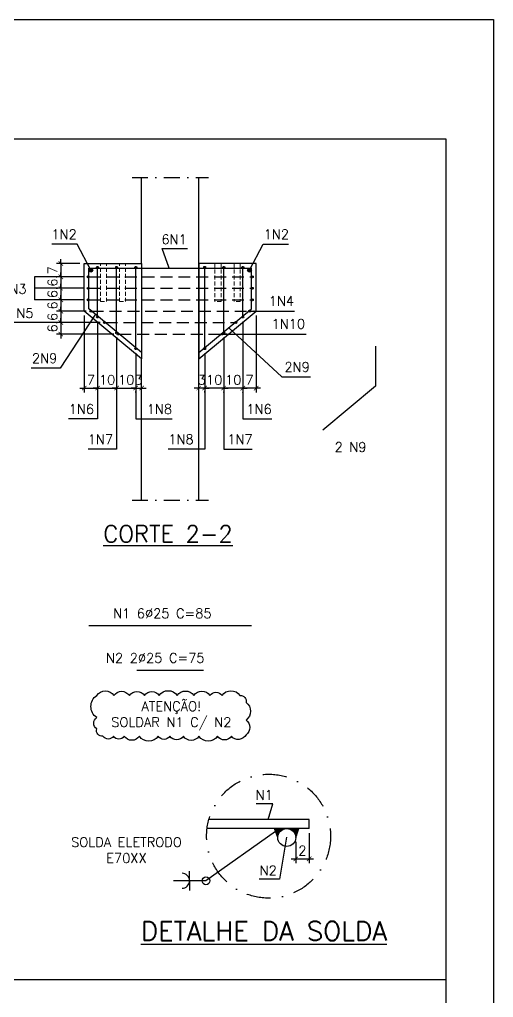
# Model space of a CAD drawing. Header units: centimetres. Extents: x 1658 to 14396, y 8294 to 11444.
# Drawn here: x 11023 to 11768, y 9905 to 11444 of the extents above; entities that cross this region are included whole.
import ezdxf

# ---------------------------------------------------------------- set-up
doc = ezdxf.new("R2010")
doc.units = ezdxf.units.CM
doc.header["$LTSCALE"] = 50
doc.header["$MEASUREMENT"] = 0
doc.header["$PDMODE"] = 67
for name, pattern in [('DASHDOT', [1, 0.5, -0.25, 0, -0.25]), ('DASHDOT2', [0.5, 0.25, -0.125, 0, -0.125]), ('DASHED', [0.75, 0.5, -0.25]), ('HIDDEN', [0.375, 0.25, -0.125])]:
    doc.linetypes.add(name, pattern=pattern)
doc.layers.add('10 TRACEJADO', color=1, linetype='DASHED', lineweight=13)
for name, color, linetype in [('FORMATO-PRECON', 2, 'Continuous'), ('HACHURAS-PRECON', 1, 'Continuous'), ('LINHA CENTRO-PRECON', 1, 'DASHDOT'), ('LINHA-01-PRECON', 1, 'Continuous'), ('LINHA-02-PRECON', 2, 'Continuous'), ('LINHA-03-PRECON', 3, 'Continuous'), ('LINHA-04-PRECON', 4, 'Continuous'), ('TEXTO-20-PRECON', 2, 'Continuous'), ('X1', 2, 'Continuous')]:
    doc.layers.add(name, color=color, linetype=linetype)
doc.styles.add('PRECON-ROMANS', font='romans.shx')
doc.styles.get("Standard").update_dxf_attribs({"font": 'romans.shx'})
doc.dimstyles.new('ESC50-50', dxfattribs={"dimscale": 50, "dimtxt": 0.2, "dimasz": 0.15, "dimexe": 0.15, "dimexo": 0.15, "dimgap": 0.08, "dimtad": 1, "dimdec": 1, "dimzin": 12, "dimdsep": 46, "dimtxsty": 'Standard', "dimblk": 'ARCHTICK', "dimcen": 0.09, "dimdle": 0.15, "dimclrd": 256, "dimclre": 256, "dimclrt": 2, "dimazin": 3, "dimtfac": 1, "dimtdec": 1, "dimtmove": 1, "dimatfit": 2, "dimfxl": 0.15, "dimtolj": 1, "dimtzin": 0, "dimarcsym": 0})
doc.dimstyles.new('ESC75-25', dxfattribs={"dimscale": 0, "dimtxt": 15, "dimasz": 7, "dimexe": 7, "dimexo": 7, "dimgap": 5.5, "dimtad": 1, "dimdec": 1, "dimlfac": 0.333333, "dimdsep": 46, "dimtxsty": 'Standard', "dimblk": 'ARCHTICK', "dimcen": 0.1, "dimdle": 7, "dimclrd": 256, "dimclre": 256, "dimclrt": 2, "dimadec": 0, "dimazin": 0, "dimtfac": 1, "dimtdec": 1, "dimtix": 1, "dimtmove": 2, "dimatfit": 3, "dimfxl": 1, "dimarcsym": 0})
doc.dimstyles.new('ESC75-75', dxfattribs={"dimscale": 0, "dimtxt": 15, "dimasz": 7, "dimexe": 7, "dimexo": 7, "dimgap": 5.5, "dimtad": 1, "dimdec": 1, "dimdsep": 46, "dimtxsty": 'Standard', "dimblk": 'ARCHTICK', "dimcen": 0.1, "dimdle": 7, "dimclrd": 256, "dimclre": 256, "dimclrt": 2, "dimadec": 0, "dimazin": 0, "dimtfac": 1, "dimtdec": 1, "dimtix": 1, "dimtmove": 2, "dimatfit": 3, "dimfxl": 1, "dimarcsym": 0})

# ---------------------------------------------------------------- blocks, each defined once
blk = doc.blocks.new('A$C2E607E54')
at = {"layer": 'FORMATO-PRECON'}
blk.add_lwpolyline([(0, 4200), (2970, 4200), (2970, 0), (0, 0)], close=True, dxfattribs=at)
at = {"layer": 'FORMATO-PRECON', "color": 6}
blk.add_lwpolyline([(100, 3950), (2870, 3950), (2870, 100), (100, 100)], close=True, dxfattribs=at)
blk = doc.blocks.new('_ArchTick')
at = {"color": 0, "linetype": 'ByBlock', "const_width": 0.15}
blk.add_lwpolyline([(-0.5, -0.5), (0.5, 0.5)], dxfattribs=at)
blk = doc.blocks.new('*D96')
at = {"layer": 'Defpoints', "color": 0, "transparency": 16777216}
for p in [(11478.4, 10170.5), (11457.3, 10156.4), (11478.4, 10122.8)]:
    blk.add_point(p, dxfattribs=at)
at = {"layer": 'LINHA-01-PRECON', "lineweight": -2, "transparency": 16777216}
for p, q in [((11478.4, 10163.5), (11478.4, 10115.8)), ((11457.3, 10149.4), (11457.3, 10115.8)), ((11450.3, 10122.8), (11485.4, 10122.8))]:
    blk.add_line(p, q, dxfattribs=at)
at = {"layer": 'LINHA-01-PRECON', "lineweight": -2, "transparency": 16777216, "xscale": 7, "yscale": 7, "zscale": 7, "rotation": 180}
blk.add_blockref('_ArchTick', (11457.3, 10122.8), dxfattribs=at)
at = {"layer": 'LINHA-01-PRECON', "lineweight": -2, "transparency": 16777216, "xscale": 7, "yscale": 7, "zscale": 7}
blk.add_blockref('_ArchTick', (11478.4, 10122.8), dxfattribs=at)
at = {"layer": 'LINHA-01-PRECON', "color": 2, "transparency": 16777216, "insert": (11467.9, 10135.8), "char_height": 15, "attachment_point": 5}
blk.add_mtext('2', dxfattribs=at)
blk = doc.blocks.new('*D132')
at = {"layer": 'Defpoints', "color": 0, "transparency": 16777216}
for p in [(11124.6, 11059.9), (11087.8, 11038.9), (11130.6, 11038.9)]:
    blk.add_point(p, dxfattribs=at)
at = {"layer": 'LINHA-01-PRECON', "lineweight": -2, "transparency": 16777216}
for p, q in [((11117.6, 11059.9), (11080.8, 11059.9)), ((11087.8, 11059.9), (11087.8, 11066.9)), ((11087.8, 11059.9), (11087.8, 11038.9)), ((11123.6, 11038.9), (11080.8, 11038.9)), ((11087.8, 11038.9), (11087.8, 11031.9))]:
    blk.add_line(p, q, dxfattribs=at)
at = {"layer": 'LINHA-01-PRECON', "lineweight": -2, "transparency": 16777216, "xscale": 7, "yscale": 7, "zscale": 7}
for p, rotation in [((11087.8, 11059.9), 270), ((11087.8, 11038.9), 90)]:
    blk.add_blockref('_ArchTick', p, dxfattribs=dict(at, rotation=rotation))
at = {"layer": 'LINHA-01-PRECON', "color": 2, "transparency": 16777216, "insert": (11074.8, 11049.4), "char_height": 15, "attachment_point": 5, "rotation": 90}
blk.add_mtext('7', dxfattribs=at)
blk = doc.blocks.new('*D133')
at = {"layer": 'Defpoints', "color": 0, "transparency": 16777216}
for p in [(11130.6, 11038.9), (11087.8, 11020.9), (11130.6, 11020.9)]:
    blk.add_point(p, dxfattribs=at)
at = {"layer": 'LINHA-01-PRECON', "lineweight": -2, "transparency": 16777216}
for p, q in [((11123.6, 11038.9), (11080.8, 11038.9)), ((11087.8, 11038.9), (11087.8, 11045.9)), ((11087.8, 11038.9), (11087.8, 11020.9)), ((11123.6, 11020.9), (11080.8, 11020.9)), ((11087.8, 11020.9), (11087.8, 11013.9))]:
    blk.add_line(p, q, dxfattribs=at)
at = {"layer": 'LINHA-01-PRECON', "lineweight": -2, "transparency": 16777216, "xscale": 7, "yscale": 7, "zscale": 7}
for p, rotation in [((11087.8, 11038.9), 270), ((11087.8, 11020.9), 90)]:
    blk.add_blockref('_ArchTick', p, dxfattribs=dict(at, rotation=rotation))
at = {"layer": 'LINHA-01-PRECON', "color": 2, "transparency": 16777216, "insert": (11074.8, 11029.9), "char_height": 15, "attachment_point": 5, "rotation": 90}
blk.add_mtext('6', dxfattribs=at)
blk = doc.blocks.new('*D134')
at = {"layer": 'Defpoints', "color": 0, "transparency": 16777216}
for p in [(11130.6, 11020.9), (11087.8, 11002.9), (11130.6, 11002.9)]:
    blk.add_point(p, dxfattribs=at)
at = {"layer": 'LINHA-01-PRECON', "lineweight": -2, "transparency": 16777216}
for p, q in [((11087.8, 11020.9), (11087.8, 11027.9)), ((11123.6, 11020.9), (11080.8, 11020.9)), ((11087.8, 11020.9), (11087.8, 11002.9)), ((11123.6, 11002.9), (11080.8, 11002.9)), ((11087.8, 11002.9), (11087.8, 10995.9))]:
    blk.add_line(p, q, dxfattribs=at)
at = {"layer": 'LINHA-01-PRECON', "lineweight": -2, "transparency": 16777216, "xscale": 7, "yscale": 7, "zscale": 7}
for p, rotation in [((11087.8, 11020.9), 270), ((11087.8, 11002.9), 90)]:
    blk.add_blockref('_ArchTick', p, dxfattribs=dict(at, rotation=rotation))
at = {"layer": 'LINHA-01-PRECON', "color": 2, "transparency": 16777216, "insert": (11074.8, 11011.9), "char_height": 15, "attachment_point": 5, "rotation": 90}
blk.add_mtext('6', dxfattribs=at)
blk = doc.blocks.new('*D135')
at = {"layer": 'Defpoints', "color": 0, "transparency": 16777216}
for p in [(11130.6, 11002.9), (11087.8, 10984.9), (11134.9, 10984.9)]:
    blk.add_point(p, dxfattribs=at)
at = {"layer": 'LINHA-01-PRECON', "lineweight": -2, "transparency": 16777216}
for p, q in [((11087.8, 11002.9), (11087.8, 11009.9)), ((11123.6, 11002.9), (11080.8, 11002.9)), ((11087.8, 11002.9), (11087.8, 10984.9)), ((11127.9, 10984.9), (11080.8, 10984.9)), ((11087.8, 10984.9), (11087.8, 10977.9))]:
    blk.add_line(p, q, dxfattribs=at)
at = {"layer": 'LINHA-01-PRECON', "lineweight": -2, "transparency": 16777216, "xscale": 7, "yscale": 7, "zscale": 7}
for p, rotation in [((11087.8, 11002.9), 270), ((11087.8, 10984.9), 90)]:
    blk.add_blockref('_ArchTick', p, dxfattribs=dict(at, rotation=rotation))
at = {"layer": 'LINHA-01-PRECON', "color": 2, "transparency": 16777216, "insert": (11074.8, 10993.9), "char_height": 15, "attachment_point": 5, "rotation": 90}
blk.add_mtext('6', dxfattribs=at)
blk = doc.blocks.new('*D136')
at = {"layer": 'Defpoints', "color": 0, "transparency": 16777216}
for p in [(11134.9, 10984.9), (11087.8, 10966.9), (11156.5, 10966.9)]:
    blk.add_point(p, dxfattribs=at)
at = {"layer": 'LINHA-01-PRECON', "lineweight": -2, "transparency": 16777216}
for p, q in [((11087.8, 10984.9), (11087.8, 10991.9)), ((11127.9, 10984.9), (11080.8, 10984.9)), ((11087.8, 10984.9), (11087.8, 10966.9)), ((11149.5, 10966.9), (11080.8, 10966.9)), ((11087.8, 10966.9), (11087.8, 10959.9))]:
    blk.add_line(p, q, dxfattribs=at)
at = {"layer": 'LINHA-01-PRECON', "lineweight": -2, "transparency": 16777216, "xscale": 7, "yscale": 7, "zscale": 7}
for p, rotation in [((11087.8, 10984.9), 270), ((11087.8, 10966.9), 90)]:
    blk.add_blockref('_ArchTick', p, dxfattribs=dict(at, rotation=rotation))
at = {"layer": 'LINHA-01-PRECON', "color": 2, "transparency": 16777216, "insert": (11074.8, 10975.9), "char_height": 15, "attachment_point": 5, "rotation": 90}
blk.add_mtext('6', dxfattribs=at)
blk = doc.blocks.new('*D137')
at = {"layer": 'Defpoints', "color": 0, "transparency": 16777216}
for p in [(11124.6, 10984.9), (11145.6, 10975.7), (11145.6, 10863.9)]:
    blk.add_point(p, dxfattribs=at)
at = {"layer": 'LINHA-01-PRECON', "lineweight": -2, "transparency": 16777216}
for p, q in [((11124.6, 10977.9), (11124.6, 10856.9)), ((11145.6, 10968.7), (11145.6, 10856.9)), ((11117.6, 10863.9), (11152.6, 10863.9))]:
    blk.add_line(p, q, dxfattribs=at)
at = {"layer": 'LINHA-01-PRECON', "lineweight": -2, "transparency": 16777216, "xscale": 7, "yscale": 7, "zscale": 7, "rotation": 180}
blk.add_blockref('_ArchTick', (11124.6, 10863.9), dxfattribs=at)
at = {"layer": 'LINHA-01-PRECON', "lineweight": -2, "transparency": 16777216, "xscale": 7, "yscale": 7, "zscale": 7}
blk.add_blockref('_ArchTick', (11145.6, 10863.9), dxfattribs=at)
at = {"layer": 'LINHA-01-PRECON', "color": 2, "transparency": 16777216, "insert": (11135.1, 10876.9), "char_height": 15, "attachment_point": 5}
blk.add_mtext('7', dxfattribs=at)
blk = doc.blocks.new('*D138')
at = {"layer": 'Defpoints', "color": 0, "transparency": 16777216}
for p in [(11145.6, 10975.7), (11175.6, 10950.8), (11175.6, 10863.9)]:
    blk.add_point(p, dxfattribs=at)
at = {"layer": 'LINHA-01-PRECON', "lineweight": -2, "transparency": 16777216}
for p, q in [((11145.6, 10968.7), (11145.6, 10856.9)), ((11175.6, 10943.8), (11175.6, 10856.9)), ((11145.6, 10863.9), (11138.6, 10863.9)), ((11145.6, 10863.9), (11175.6, 10863.9)), ((11175.6, 10863.9), (11182.6, 10863.9))]:
    blk.add_line(p, q, dxfattribs=at)
at = {"layer": 'LINHA-01-PRECON', "lineweight": -2, "transparency": 16777216, "xscale": 7, "yscale": 7, "zscale": 7}
blk.add_blockref('_ArchTick', (11145.6, 10863.9), dxfattribs=at)
at = {"layer": 'LINHA-01-PRECON', "lineweight": -2, "transparency": 16777216, "xscale": 7, "yscale": 7, "zscale": 7, "rotation": 180}
blk.add_blockref('_ArchTick', (11175.6, 10863.9), dxfattribs=at)
at = {"layer": 'LINHA-01-PRECON', "color": 2, "transparency": 16777216, "insert": (11160.6, 10876.9), "char_height": 15, "attachment_point": 5}
blk.add_mtext('10', dxfattribs=at)
blk = doc.blocks.new('*D139')
at = {"layer": 'Defpoints', "color": 0, "transparency": 16777216}
for p in [(11175.6, 10950.8), (11205.6, 10925.9), (11205.6, 10863.9)]:
    blk.add_point(p, dxfattribs=at)
at = {"layer": 'LINHA-01-PRECON', "lineweight": -2, "transparency": 16777216}
for p, q in [((11175.6, 10943.8), (11175.6, 10856.9)), ((11205.6, 10918.9), (11205.6, 10856.9)), ((11175.6, 10863.9), (11168.6, 10863.9)), ((11175.6, 10863.9), (11205.6, 10863.9)), ((11205.6, 10863.9), (11212.6, 10863.9))]:
    blk.add_line(p, q, dxfattribs=at)
at = {"layer": 'LINHA-01-PRECON', "lineweight": -2, "transparency": 16777216, "xscale": 7, "yscale": 7, "zscale": 7}
blk.add_blockref('_ArchTick', (11175.6, 10863.9), dxfattribs=at)
at = {"layer": 'LINHA-01-PRECON', "lineweight": -2, "transparency": 16777216, "xscale": 7, "yscale": 7, "zscale": 7, "rotation": 180}
blk.add_blockref('_ArchTick', (11205.6, 10863.9), dxfattribs=at)
at = {"layer": 'LINHA-01-PRECON', "color": 2, "transparency": 16777216, "insert": (11190.6, 10876.9), "char_height": 15, "attachment_point": 5}
blk.add_mtext('10', dxfattribs=at)
blk = doc.blocks.new('*D140')
at = {"layer": 'Defpoints', "color": 0, "transparency": 16777216}
for p in [(11205.6, 10925.9), (11214.9, 10863.9), (11214.9, 10863.9)]:
    blk.add_point(p, dxfattribs=at)
at = {"layer": 'LINHA-01-PRECON', "lineweight": -2, "transparency": 16777216}
for p, q in [((11205.6, 10918.9), (11205.6, 10856.9)), ((11205.6, 10863.9), (11198.6, 10863.9)), ((11205.6, 10863.9), (11214.9, 10863.9)), ((11214.9, 10863.9), (11221.9, 10863.9))]:
    blk.add_line(p, q, dxfattribs=at)
at = {"layer": 'LINHA-01-PRECON', "lineweight": -2, "transparency": 16777216, "xscale": 7, "yscale": 7, "zscale": 7}
blk.add_blockref('_ArchTick', (11205.6, 10863.9), dxfattribs=at)
at = {"layer": 'LINHA-01-PRECON', "lineweight": -2, "transparency": 16777216, "xscale": 7, "yscale": 7, "zscale": 7, "rotation": 180}
blk.add_blockref('_ArchTick', (11214.9, 10863.9), dxfattribs=at)
at = {"layer": 'LINHA-01-PRECON', "color": 2, "transparency": 16777216, "insert": (11210.3, 10876.9), "char_height": 15, "attachment_point": 5}
blk.add_mtext('3', dxfattribs=at)
blk = doc.blocks.new('*D141')
at = {"layer": 'Defpoints', "color": 0, "transparency": 16777216}
for p in [(11374.1, 10975.7), (11395.1, 10984.9), (11374.1, 10863.9)]:
    blk.add_point(p, dxfattribs=at)
at = {"layer": 'LINHA-01-PRECON', "lineweight": -2, "transparency": 16777216}
for p, q in [((11395.1, 10977.9), (11395.1, 10856.9)), ((11374.1, 10968.7), (11374.1, 10856.9)), ((11402.1, 10863.9), (11367.1, 10863.9))]:
    blk.add_line(p, q, dxfattribs=at)
at = {"layer": 'LINHA-01-PRECON', "lineweight": -2, "transparency": 16777216, "xscale": 7, "yscale": 7, "zscale": 7, "rotation": 180}
blk.add_blockref('_ArchTick', (11374.1, 10863.9), dxfattribs=at)
at = {"layer": 'LINHA-01-PRECON', "lineweight": -2, "transparency": 16777216, "xscale": 7, "yscale": 7, "zscale": 7}
blk.add_blockref('_ArchTick', (11395.1, 10863.9), dxfattribs=at)
at = {"layer": 'LINHA-01-PRECON', "color": 2, "transparency": 16777216, "insert": (11384.6, 10876.9), "char_height": 15, "attachment_point": 5}
blk.add_mtext('7', dxfattribs=at)
blk = doc.blocks.new('*D142')
at = {"layer": 'Defpoints', "color": 0, "transparency": 16777216}
for p in [(11374.1, 10975.7), (11344.1, 10950.8), (11344.1, 10863.9)]:
    blk.add_point(p, dxfattribs=at)
at = {"layer": 'LINHA-01-PRECON', "lineweight": -2, "transparency": 16777216}
for p, q in [((11374.1, 10968.7), (11374.1, 10856.9)), ((11344.1, 10943.8), (11344.1, 10856.9)), ((11344.1, 10863.9), (11337.1, 10863.9)), ((11374.1, 10863.9), (11344.1, 10863.9)), ((11374.1, 10863.9), (11381.1, 10863.9))]:
    blk.add_line(p, q, dxfattribs=at)
at = {"layer": 'LINHA-01-PRECON', "lineweight": -2, "transparency": 16777216, "xscale": 7, "yscale": 7, "zscale": 7}
blk.add_blockref('_ArchTick', (11344.1, 10863.9), dxfattribs=at)
at = {"layer": 'LINHA-01-PRECON', "lineweight": -2, "transparency": 16777216, "xscale": 7, "yscale": 7, "zscale": 7, "rotation": 180}
blk.add_blockref('_ArchTick', (11374.1, 10863.9), dxfattribs=at)
at = {"layer": 'LINHA-01-PRECON', "color": 2, "transparency": 16777216, "insert": (11359.1, 10876.9), "char_height": 15, "attachment_point": 5}
blk.add_mtext('10', dxfattribs=at)
blk = doc.blocks.new('*D143')
at = {"layer": 'Defpoints', "color": 0, "transparency": 16777216}
for p in [(11344.1, 10950.8), (11314.1, 10925.9), (11314.1, 10863.9)]:
    blk.add_point(p, dxfattribs=at)
at = {"layer": 'LINHA-01-PRECON', "lineweight": -2, "transparency": 16777216}
for p, q in [((11344.1, 10943.8), (11344.1, 10856.9)), ((11314.1, 10918.9), (11314.1, 10856.9)), ((11314.1, 10863.9), (11307.1, 10863.9)), ((11344.1, 10863.9), (11314.1, 10863.9)), ((11344.1, 10863.9), (11351.1, 10863.9))]:
    blk.add_line(p, q, dxfattribs=at)
at = {"layer": 'LINHA-01-PRECON', "lineweight": -2, "transparency": 16777216, "xscale": 7, "yscale": 7, "zscale": 7}
blk.add_blockref('_ArchTick', (11314.1, 10863.9), dxfattribs=at)
at = {"layer": 'LINHA-01-PRECON', "lineweight": -2, "transparency": 16777216, "xscale": 7, "yscale": 7, "zscale": 7, "rotation": 180}
blk.add_blockref('_ArchTick', (11344.1, 10863.9), dxfattribs=at)
at = {"layer": 'LINHA-01-PRECON', "color": 2, "transparency": 16777216, "insert": (11329.1, 10876.9), "char_height": 15, "attachment_point": 5}
blk.add_mtext('10', dxfattribs=at)
blk = doc.blocks.new('*D144')
at = {"layer": 'Defpoints', "color": 0, "transparency": 16777216}
for p in [(11314.1, 10925.9), (11304.8, 10863.9), (11304.8, 10863.9)]:
    blk.add_point(p, dxfattribs=at)
at = {"layer": 'LINHA-01-PRECON', "lineweight": -2, "transparency": 16777216}
for p, q in [((11314.1, 10918.9), (11314.1, 10856.9)), ((11304.8, 10863.9), (11297.8, 10863.9)), ((11314.1, 10863.9), (11304.8, 10863.9)), ((11314.1, 10863.9), (11321.1, 10863.9))]:
    blk.add_line(p, q, dxfattribs=at)
at = {"layer": 'LINHA-01-PRECON', "lineweight": -2, "transparency": 16777216, "xscale": 7, "yscale": 7, "zscale": 7}
blk.add_blockref('_ArchTick', (11304.8, 10863.9), dxfattribs=at)
at = {"layer": 'LINHA-01-PRECON', "lineweight": -2, "transparency": 16777216, "xscale": 7, "yscale": 7, "zscale": 7, "rotation": 180}
blk.add_blockref('_ArchTick', (11314.1, 10863.9), dxfattribs=at)
at = {"layer": 'LINHA-01-PRECON', "color": 2, "transparency": 16777216, "insert": (11309.5, 10876.9), "char_height": 15, "attachment_point": 5}
blk.add_mtext('3', dxfattribs=at)
blk = doc.blocks.new('*D308')
at = {"layer": 'Defpoints', "color": 0, "transparency": 16777216}
for p in [(11156.5, 10966.9), (11087.8, 10948.9), (11178.2, 10948.9)]:
    blk.add_point(p, dxfattribs=at)
at = {"layer": 'LINHA-01-PRECON', "lineweight": -2, "transparency": 16777216}
for p, q in [((11149.5, 10966.9), (11080.8, 10966.9)), ((11087.8, 10966.9), (11087.8, 10973.9)), ((11087.8, 10966.9), (11087.8, 10948.9)), ((11171.2, 10948.9), (11080.8, 10948.9)), ((11087.8, 10948.9), (11087.8, 10941.9))]:
    blk.add_line(p, q, dxfattribs=at)
at = {"layer": 'LINHA-01-PRECON', "lineweight": -2, "transparency": 16777216, "xscale": 7, "yscale": 7, "zscale": 7}
for p, rotation in [((11087.8, 10966.9), 270), ((11087.8, 10948.9), 90)]:
    blk.add_blockref('_ArchTick', p, dxfattribs=dict(at, rotation=rotation))
at = {"layer": 'LINHA-01-PRECON', "color": 2, "transparency": 16777216, "insert": (11074.8, 10957.9), "char_height": 15, "attachment_point": 5, "rotation": 90}
blk.add_mtext('6', dxfattribs=at)

msp = doc.modelspace()

# ---------------------------------------------------------------- hatches: boundary and pattern name
at = {"layer": 'LINHA-01-PRECON', "linetype": 'Continuous'}
h = msp.add_hatch(color=256, dxfattribs=at)
h.dxf.hatch_style = 1
edge = h.paths.add_edge_path()
edge.add_arc((11135.12, 11049.43), 3, 0, 360)
h = msp.add_hatch(color=256, dxfattribs=at)
h.dxf.hatch_style = 1
edge = h.paths.add_edge_path()
edge.add_arc((11145.62, 11053.93), 1.5, 0, 360)
h = msp.add_hatch(color=256, dxfattribs=at)
h.dxf.hatch_style = 1
edge = h.paths.add_edge_path()
edge.add_arc((11175.62, 11053.93), 1.5, 0, 360)
h = msp.add_hatch(color=256, dxfattribs=at)
h.dxf.hatch_style = 1
edge = h.paths.add_edge_path()
edge.add_arc((11205.62, 11053.93), 1.5, 0, 360)
h = msp.add_hatch(color=256, dxfattribs=at)
h.dxf.hatch_style = 1
edge = h.paths.add_edge_path()
edge.add_arc((11314.1, 11053.93), 1.5, 0, 360)
h = msp.add_hatch(color=256, dxfattribs=at)
h.dxf.hatch_style = 1
edge = h.paths.add_edge_path()
edge.add_arc((11344.1, 11053.93), 1.5, 0, 360)
h = msp.add_hatch(color=256, dxfattribs=at)
h.dxf.hatch_style = 1
edge = h.paths.add_edge_path()
edge.add_arc((11374.1, 11053.93), 1.5, 0, 360)
h = msp.add_hatch(color=256, dxfattribs=at)
h.dxf.hatch_style = 1
edge = h.paths.add_edge_path()
edge.add_arc((11384.6, 11049.43), 3, 0, 360)
h = msp.add_hatch(color=256, dxfattribs=at)
h.dxf.hatch_style = 1
edge = h.paths.add_edge_path()
edge.add_arc((11130.62, 11038.93), 1.5, 0, 360)
h = msp.add_hatch(color=256, dxfattribs=at)
h.dxf.hatch_style = 1
edge = h.paths.add_edge_path()
edge.add_arc((11389.1, 11038.93), 1.5, 0, 360)
h = msp.add_hatch(color=256, dxfattribs=at)
h.dxf.hatch_style = 1
edge = h.paths.add_edge_path()
edge.add_arc((11130.62, 11020.93), 1.5, 0, 360)
h = msp.add_hatch(color=256, dxfattribs=at)
h.dxf.hatch_style = 1
edge = h.paths.add_edge_path()
edge.add_arc((11389.1, 11020.93), 1.5, 0, 360)
h = msp.add_hatch(color=256, dxfattribs=at)
h.dxf.hatch_style = 1
edge = h.paths.add_edge_path()
edge.add_arc((11130.62, 11002.93), 1.5, 0, 360)
h = msp.add_hatch(color=256, dxfattribs=at)
h.dxf.hatch_style = 1
edge = h.paths.add_edge_path()
edge.add_arc((11389.1, 11002.93), 1.5, 0, 360)
h = msp.add_hatch(color=256, dxfattribs=at)
h.dxf.hatch_style = 1
edge = h.paths.add_edge_path()
edge.add_arc((11134.86, 10984.93), 1.5, 0, 360)
h = msp.add_hatch(color=256, dxfattribs=at)
h.dxf.hatch_style = 1
edge = h.paths.add_edge_path()
edge.add_arc((11145.62, 10975.74), 1.5, 0, 360)
h = msp.add_hatch(color=256, dxfattribs=at)
h.dxf.hatch_style = 1
edge = h.paths.add_edge_path()
edge.add_arc((11374.1, 10975.74), 1.5, 0, 360)
h = msp.add_hatch(color=256, dxfattribs=at)
h.dxf.hatch_style = 1
edge = h.paths.add_edge_path()
edge.add_arc((11384.87, 10984.93), 1.5, 0, 360)
h = msp.add_hatch(color=256, dxfattribs=at)
h.dxf.hatch_style = 1
edge = h.paths.add_edge_path()
edge.add_arc((11156.53, 10966.93), 1.5, 0, 360)
h = msp.add_hatch(color=256, dxfattribs=at)
h.dxf.hatch_style = 1
edge = h.paths.add_edge_path()
edge.add_arc((11363.19, 10966.93), 1.5, 0, 360)
h = msp.add_hatch(color=256, dxfattribs=at)
h.dxf.hatch_style = 1
edge = h.paths.add_edge_path()
edge.add_arc((11175.62, 10950.82), 1.5, 0, 360)
h = msp.add_hatch(color=256, dxfattribs=at)
h.dxf.hatch_style = 1
edge = h.paths.add_edge_path()
edge.add_arc((11178.2, 10948.93), 1.5, 0, 360)
h = msp.add_hatch(color=256, dxfattribs=at)
h.dxf.hatch_style = 1
edge = h.paths.add_edge_path()
edge.add_arc((11341.52, 10948.93), 1.5, 0, 360)
h = msp.add_hatch(color=256, dxfattribs=at)
h.dxf.hatch_style = 1
edge = h.paths.add_edge_path()
edge.add_arc((11344.1, 10950.82), 1.5, 0, 360)
h = msp.add_hatch(color=256, dxfattribs=at)
h.dxf.hatch_style = 1
edge = h.paths.add_edge_path()
edge.add_arc((11205.62, 10925.91), 1.5, 0, 360)
h = msp.add_hatch(color=256, dxfattribs=at)
h.dxf.hatch_style = 1
edge = h.paths.add_edge_path()
edge.add_arc((11314.1, 10925.91), 1.5, 0, 360)
at = {"layer": 'LINHA-01-PRECON'}
h = msp.add_hatch(dxfattribs=at)
h.set_pattern_fill('ANSI31', color=256, scale=8.4375, style=0)
h.set_pattern_definition([(45, (6421.6281, 9668.3722), (-0.74577668, 0.74577668), [])])
h.paths.add_polyline_path([(11424.17, 10170.53), (11429.08, 10156.4, -0.4142136), (11443.21, 10170.53)])
h.paths.add_polyline_path([(11443.21, 10170.53, -0.4142136), (11457.35, 10156.4), (11462.26, 10170.53)])

# ---------------------------------------------------------------- linework, layer by layer
at = {"layer": '10 TRACEJADO', "linetype": 'HIDDEN', "ltscale": 0.5, "extrusion": (0, 1, 0)}
for p, q in [((11150.12, 10999.93), (11150.12, 11059.93)), ((11159.72, 10999.93), (11159.72, 11059.93)), ((11180.12, 10999.93), (11180.12, 11059.93)), ((11189.72, 10999.93), (11189.72, 11059.93)), ((11330.3, 11059.93), (11330.3, 10999.93)), ((11339.9, 11059.93), (11339.9, 10999.93)), ((11360.3, 11059.93), (11360.3, 10999.93)), ((11369.9, 11059.93), (11369.9, 10999.93)), ((11150.12, 10999.93), (11159.72, 10999.93)), ((11180.12, 10999.93), (11189.72, 10999.93)), ((11339.9, 10999.93), (11330.3, 10999.93)), ((11369.9, 10999.93), (11360.3, 10999.93))]:
    msp.add_line(p, q, dxfattribs=at)
at = {"layer": 'LINHA CENTRO-PRECON', "extrusion": (0, 1, 0)}
for p, q in [((11199.92, 11195.56), (11319.92, 11195.56)), ((11199.92, 10687.55), (11319.92, 10687.55))]:
    msp.add_line(p, q, dxfattribs=at)
at = {"layer": 'LINHA-01-PRECON'}
msp.add_line((11693.36, 9932.67), (9615.86, 9932.67), dxfattribs=at)
at = {"layer": 'LINHA-01-PRECON', "linetype": 'Continuous'}
msp.add_lwpolyline([(11144.25, 10380.18, -0.5205671), (11171.2, 10380.18, -0.5205671), (11195.64, 10380.18, -0.5205671), (11219.51, 10380.18, -0.5205671), (11242.55, 10380.18, -0.5205671), (11270.91, 10380.18, -0.5205671), (11297.11, 10380.18, -0.5205671), (11322.25, 10380.18, -0.5205671), (11341.37, 10380.18, -0.5205671), (11369.65, 10380.18, -0.5205671), (11379.15, 10368.99, -0.5205671), (11379.15, 10341.32, -0.5205671), (11379.15, 10318.07, -0.5205671), (11356.1, 10315.71, -0.5205671), (11334.21, 10315.71, -0.5205671), (11305.14, 10315.71, -0.5205671), (11280.64, 10315.71, -0.5205671), (11259.37, 10315.71, -0.5205671), (11240.87, 10315.71, -0.5205671), (11211.54, 10315.71, -0.5205671), (11187.52, 10315.71, -0.5205671), (11170.52, 10315.71, -0.5205671), (11154.14, 10315.71, -0.5205671), (11144.25, 10327.44, -0.5205671), (11144.25, 10345.19, -0.5205671)], format="xyb", close=True, dxfattribs=at)
at = {"layer": 'LINHA-01-PRECON', "color": 1}
msp.add_lwpolyline([(11425.76, 10165.95), (11316.13, 10088.31), (11265.32, 10088.31)], dxfattribs=at)
at = {"layer": 'LINHA-01-PRECON', "linetype": 'Continuous'}
for centre, radius in [((11135.12, 11049.43), 3), ((11145.62, 11053.93), 1.5), ((11175.62, 11053.93), 1.5), ((11205.62, 11053.93), 1.5), ((11314.1, 11053.93), 1.5), ((11344.1, 11053.93), 1.5), ((11374.1, 11053.93), 1.5), ((11384.6, 11049.43), 3), ((11130.62, 11038.93), 1.5), ((11389.1, 11038.93), 1.5), ((11130.62, 11020.93), 1.5), ((11389.1, 11020.93), 1.5), ((11130.62, 11002.93), 1.5), ((11389.1, 11002.93), 1.5), ((11134.86, 10984.93), 1.5), ((11145.62, 10975.74), 1.5), ((11374.1, 10975.74), 1.5), ((11384.87, 10984.93), 1.5), ((11156.53, 10966.93), 1.5), ((11363.19, 10966.93), 1.5), ((11175.62, 10950.82), 1.5), ((11178.2, 10948.93), 1.5), ((11341.52, 10948.93), 1.5), ((11344.1, 10950.82), 1.5), ((11205.62, 10925.91), 1.5), ((11314.1, 10925.91), 1.5)]:
    msp.add_circle(centre, radius, dxfattribs=at)
at = {"layer": 'LINHA-01-PRECON', "color": 1, "linetype": 'DASHDOT2', "ltscale": 3}
msp.add_circle((11414.66, 10158.58), 97.5, dxfattribs=at)
at = {"layer": 'LINHA-02-PRECON', "extrusion": (0, 1, 0)}
for p, q in [((11214.92, 11059.93), (11214.92, 11195.56)), ((11304.92, 10687.55), (11304.92, 11195.56)), ((11124.62, 11059.93), (11214.92, 11059.93)), ((11124.62, 10984.93), (11124.62, 11059.93)), ((11214.92, 11059.93), (11214.92, 10909.93)), ((11395.1, 11059.93), (11305.1, 11059.93)), ((11305.1, 11059.93), (11305.1, 10909.93)), ((11395.1, 10984.93), (11395.1, 11059.93)), ((11214.92, 10909.93), (11124.62, 10984.93)), ((11305.1, 10909.93), (11395.1, 10984.93)), ((11214.92, 10687.55), (11214.92, 10910.09))]:
    msp.add_line(p, q, dxfattribs=at)
at = {"layer": 'LINHA-02-PRECON'}
for q in [(11290.21, 10103.71), (11290.21, 10072.92)]:
    msp.add_line((11290.21, 10088.31), q, dxfattribs=at)
msp.add_circle((11316.13, 10088.31), 6.11, dxfattribs=at)
msp.add_arc((11278.37, 10088.31), 11.84, 270.31864, 89.68136, dxfattribs=at)
at = {"layer": 'LINHA-03-PRECON'}
for p, q in [((11478.38, 10184.67), (11320.72, 10184.67)), ((11478.38, 10170.53), (11478.38, 10184.67)), ((11478.38, 10170.53), (11317.9, 10170.53)), ((11429.08, 10156.4), (11424.17, 10170.53)), ((11451.74, 10170.53), (11451.74, 10170.53)), ((11457.35, 10156.4), (11462.26, 10170.53))]:
    msp.add_line(p, q, dxfattribs=at)
msp.add_circle((11443.21, 10156.4), 14.13, dxfattribs=at)
at = {"layer": 'LINHA-04-PRECON', "extrusion": (0, 1, 0)}
for p, q in [((11132.12, 11052.43), (11387.6, 11052.43)), ((11145.62, 10977.24), (11145.62, 11052.43)), ((11175.62, 10952.32), (11175.62, 11052.43)), ((11205.62, 10927.41), (11205.62, 11052.43)), ((11314.1, 10927.41), (11314.1, 11052.43)), ((11344.1, 10952.32), (11344.1, 11052.43)), ((11374.1, 10977.24), (11374.1, 11052.43)), ((11387.72, 10489.78), (11132.12, 10489.78))]:
    msp.add_line(p, q, dxfattribs=at)
at = {"layer": 'LINHA-04-PRECON', "linetype": 'HIDDEN', "ltscale": 1.5, "extrusion": (0, 1, 0)}
for p, q in [((11132.12, 11038.93), (11387.6, 11038.93)), ((11132.12, 11020.93), (11387.6, 11020.93)), ((11132.12, 11002.93), (11387.6, 11002.93)), ((11136.36, 10984.93), (11383.37, 10984.93)), ((11158.03, 10966.93), (11361.69, 10966.93)), ((11179.7, 10948.93), (11340.02, 10948.93))]:
    msp.add_line(p, q, dxfattribs=at)
at = {"layer": 'LINHA-04-PRECON'}
msp.add_line((11207.42, 10419.67), (11312.42, 10419.67), dxfattribs=at)
for points in [[(11214.92, 10919.68, 0), (11132.12, 10988.45, 0), (11132.12, 11052.43, 0)], [(11304.8, 10919.68, 0), (11387.6, 10988.45, 0), (11387.6, 11052.43, 0)], [(11582.76, 10929.97, 0), (11582.76, 10866.89, 0), (11499.77, 10797.79, 0)]]:
    msp.add_polyline3d(points, dxfattribs=at)

# ---------------------------------------------------------------- block references
at = {"layer": 'HACHURAS-PRECON', "xscale": 0.7499999999999996, "yscale": 0.7499999999999996, "zscale": 0.7499999999999996}
msp.add_blockref('A$C2E607E54', (9540.86, 8293.94), dxfattribs=at)

# ---------------------------------------------------------------- texts
at = {"layer": 'LINHA-01-PRECON', "color": 2, "linetype": 'Continuous', "char_height": 15, "attachment_point": 5}
for s, insert in [('1N2', (11092.94, 11105.99)), ('1N2', (11426.78, 11105.99)), ('6N1', (11266.04, 11098.04)), ('3N3', (11014.02, 11019.93)), ('1N4', (11434.93, 11000.83)), ('1N5', (11024.86, 10981.83)), ('1N10', (11445.66, 10964.83)), ('2N9', (11062.31, 10910.73)), ('2N9', (11459.52, 10897.11)), ('1N6', (11120.17, 10830.83)), ('1N8', (11242.92, 10830.83)), ('1N6', (11399.55, 10830.83)), ('1N7', (11150.17, 10783.34)), ('1N8', (11276.8, 10783.34)), ('1N7', (11369.55, 10783.34)), ('{\\C4;ATENÇÃO!\\P}SOLDAR N1 C/ N2', (11261.63, 10347.97))]:
    msp.add_mtext(s, dxfattribs=dict(at, insert=insert))
at = {"layer": 'LINHA-01-PRECON', "color": 4, "attachment_point": 5}
for s, insert, char_height in [('{\\LCORTE 2-2}', (11256.42, 10634.41), 26.25), ('\\A1;{\\LDETALHE DA SOLDA}', (11407.29, 10009.34), 30)]:
    msp.add_mtext(s, dxfattribs=dict(at, insert=insert, char_height=char_height))
at = {"layer": 'LINHA-01-PRECON', "color": 2, "char_height": 15, "attachment_point": 5}
for s, insert in [('N1', (11407.83, 10223.49)), ('N2', (11414.11, 10104.52))]:
    msp.add_mtext(s, dxfattribs=dict(at, insert=insert))
at = {"layer": 'TEXTO-20-PRECON', "insert": (11191.09, 10136.59), "char_height": 15, "attachment_point": 5, "style": 'PRECON-ROMANS'}
msp.add_mtext('\\A1;SOLDA ELETRODO\\PE70XX', dxfattribs=at)
at = {"layer": 'X1', "style": 'PRECON-ROMANS'}
for s, p in [('2 N9', (11518.55, 10763.56)), ('N1 6%%C25 C=85', (11170.01, 10501.75)), ('N2 2%%C25 C=75', (11158.92, 10431.63))]:
    msp.add_text(s, height=15, dxfattribs=at).set_placement(p)

# ---------------------------------------------------------------- dimensions: what is measured, and where the dimension line sits
at = {"layer": 'LINHA-01-PRECON'}
for base, p1, p2, angle, override, picture, middle in [((11087.8, 11038.93), (11124.62, 11059.93), (11130.62, 11038.93), 90, {"dimscale": 1}, '*D132', (11074.8, 11049.43)), ((11087.8, 11020.93), (11130.62, 11038.93), (11130.62, 11020.93), 90, {"dimscale": 1}, '*D133', (11074.8, 11029.93)), ((11087.8, 11002.93), (11130.62, 11020.93), (11130.62, 11002.93), 90, {"dimscale": 1}, '*D134', (11074.8, 11011.93)), ((11087.8, 10984.93), (11130.62, 11002.93), (11134.86, 10984.93), 90, {"dimscale": 1}, '*D135', (11074.8, 10993.93)), ((11087.8, 10966.93), (11134.86, 10984.93), (11156.53, 10966.93), 90, {"dimscale": 1}, '*D136', (11074.8, 10975.93)), ((11344.1, 10863.91), (11374.1, 10975.74), (11344.1, 10950.82), 180, {"dimscale": 1}, '*D142', (11359.1, 10876.91)), ((11374.1, 10863.91), (11395.1, 10984.93), (11374.1, 10975.74), 180, {"dimscale": 1}, '*D141', (11384.6, 10876.91)), ((11087.8, 10948.93), (11156.53, 10966.93), (11178.2, 10948.93), 90, {"dimscale": 1}, '*D308', (11074.8, 10957.93)), ((11314.1, 10863.91), (11344.1, 10950.82), (11314.1, 10925.91), 180, {"dimscale": 1}, '*D143', (11329.1, 10876.91)), ((11304.8, 10863.91), (11314.1, 10925.91), (11304.8, 10863.91), 180, {"dimscale": 1, "dimdec": 0}, '*D144', (11309.45, 10876.91))]:
    dim = msp.add_linear_dim(base=base, p1=p1, p2=p2, angle=angle, dimstyle='ESC75-25', override=override, dxfattribs=at)
    dim.commit()
    dim.dimension.update_dxf_attribs({"geometry": picture, "text_midpoint": middle})
for base, p1, p2, override, picture, middle in [((11145.62, 10863.91), (11124.62, 10984.93), (11145.62, 10975.74), {"dimscale": 1}, '*D137', (11135.12, 10876.91)), ((11175.62, 10863.91), (11145.62, 10975.74), (11175.62, 10950.82), {"dimscale": 1}, '*D138', (11160.62, 10876.91)), ((11205.62, 10863.91), (11175.62, 10950.82), (11205.62, 10925.91), {"dimscale": 1}, '*D139', (11190.62, 10876.91)), ((11214.92, 10863.91), (11205.62, 10925.91), (11214.92, 10863.91), {"dimscale": 1, "dimdec": 0}, '*D140', (11210.27, 10876.91))]:
    dim = msp.add_linear_dim(base=base, p1=p1, p2=p2, dimstyle='ESC75-25', override=override, dxfattribs=at)
    dim.commit()
    dim.dimension.update_dxf_attribs({"geometry": picture, "text_midpoint": middle})
dim = msp.add_linear_dim(base=(11478.38, 10122.81), p1=(11457.35, 10156.4), p2=(11478.38, 10170.53), text='2', dimstyle='ESC75-25', override={"dimscale": 1}, dxfattribs=at)
dim.commit()
dim.dimension.update_dxf_attribs({"geometry": '*D96', "text_midpoint": (11467.86, 10135.81)})

# ---------------------------------------------------------------- leaders
at = {"layer": 'LINHA-01-PRECON', "linetype": 'Continuous'}
for points in [[(11135.12, 11049.43), (11113.62, 11090.5), (11073.9, 11090.5)], [(11258.3, 11052.43), (11247.27, 11083.34), (11286.99, 11083.34)], [(11384.6, 11049.43), (11406.1, 11090.5), (11445.82, 11090.5)]]:
    msp.add_leader(points, dimstyle='ESC75-75', override={"dimscale": 1, "dimtad": 0}, dxfattribs=at)
at = {"layer": 'LINHA-01-PRECON'}
for points, dimstyle, override in [([(11087.8, 11038.93), (11046.46, 11038.93), (11046.46, 11002.93)], 'ESC50-50', {"dimgap": 0.08, "dimtad": 1}), ([(11087.8, 11020.93), (11046.46, 11020.93)], 'ESC50-50', {"dimgap": 0.08, "dimtad": 1}), ([(11087.8, 11002.93), (11046.46, 11002.93)], 'ESC50-50', {"dimgap": 0.08, "dimtad": 1}), ([(11142.11, 10980.15), (11086.56, 10895.24), (11041.05, 10895.24)], 'ESC50-50', {"dimgap": 0.08, "dimtad": 1}), ([(11384.87, 10984.93), (11455.57, 10984.93)], 'ESC50-50', {"dimgap": 0.08, "dimtad": 1}), ([(11087.8, 10966.93), (11005.77, 10966.93)], 'ESC50-50', {"dimgap": 0.08, "dimtad": 1}), ([(11341.52, 10948.93), (11473.7, 10948.93)], 'ESC50-50', {"dimgap": 0.08, "dimtad": 1}), ([(11351.95, 10958.84), (11435.26, 10881.62), (11480.78, 10881.62)], 'ESC50-50', {"dimgap": 0.08, "dimtad": 1}), ([(11145.62, 10863.91), (11145.62, 10815.34), (11100.03, 10815.34)], 'ESC50-50', {"dimgap": 0.08, "dimtad": 1}), ([(11175.62, 10863.91), (11175.62, 10767.85), (11131.03, 10767.85)], 'ESC50-50', {"dimgap": 0.08, "dimtad": 1}), ([(11205.62, 10863.91), (11205.62, 10815.34), (11263.11, 10815.34)], 'ESC50-50', {"dimgap": 0.08, "dimtad": 1}), ([(11314.1, 10863.91), (11314.1, 10767.85), (11256.61, 10767.85)], 'ESC50-50', {"dimgap": 0.08, "dimtad": 1}), ([(11344.1, 10863.91), (11344.1, 10767.85), (11388.69, 10767.85)], 'ESC50-50', {"dimgap": 0.08, "dimtad": 1}), ([(11374.1, 10863.91), (11374.1, 10815.34), (11419.69, 10815.34)], 'ESC50-50', {"dimgap": 0.08, "dimtad": 1}), ([(11414.06, 10184.67), (11421.31, 10209.46), (11395.28, 10209.46)], 'ESC75-25', {"dimscale": 1}), ([(11443.04, 10156.74), (11431.65, 10090.76), (11399.61, 10090.76)], 'ESC75-25', {"dimscale": 1})]:
    msp.add_leader(points, dimstyle=dimstyle, override=override, dxfattribs=at)

doc.saveas('drawing.dxf')
